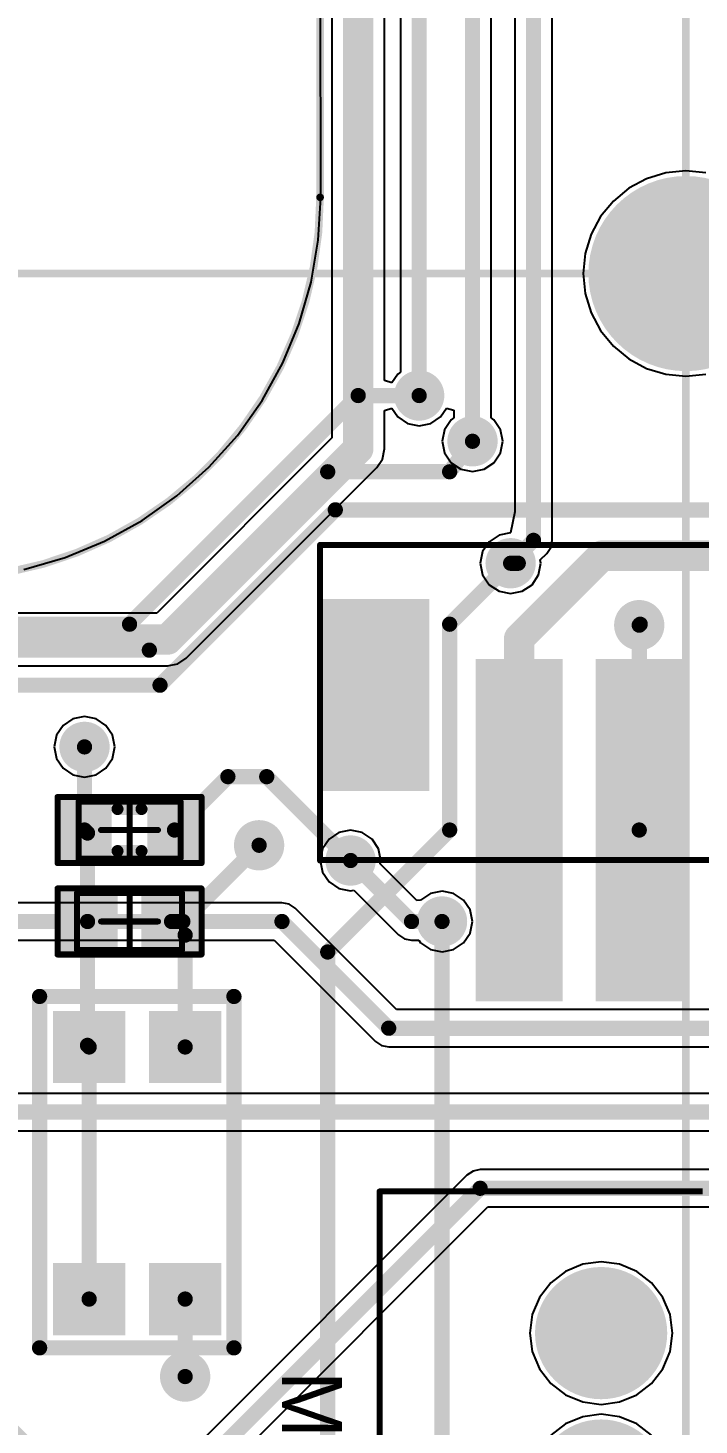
# Model space of a CAD drawing. Extents: x 6.31 to 9.67, y 3.49 to 7.65.
# Drawn here: x 7.048 to 7.488, y 4.392 to 5.308 of the extents above; entities that cross this region are included whole.
import ezdxf

# ---------------------------------------------------------------- set-up
doc = ezdxf.new("R2010")
doc.units = 0
for name, color, linetype in [('BOTTOMLAYER', 5, 'CONTINUOUS'), ('BOTTOMSOLDER', 6, 'CONTINUOUS'), ('MECHANICAL10', 56, 'CONTINUOUS'), ('MECHANICAL13', 56, 'CONTINUOUS'), ('MECHANICAL15', 56, 'CONTINUOUS'), ('MECHANICAL2', 216, 'CONTINUOUS'), ('MULTILAYER', 9, 'CONTINUOUS'), ('TOPLAYER', 1, 'CONTINUOUS'), ('TOPOVERLAY', 2, 'CONTINUOUS'), ('TOPPASTE', 8, 'CONTINUOUS'), ('TOPSOLDER', 216, 'CONTINUOUS')]:
    doc.layers.add(name, color=color, linetype=linetype)

msp = doc.modelspace()

# ---------------------------------------------------------------- linework, layer by layer
at = {"layer": 'BOTTOMLAYER'}
for p, q in [((7.29249, 6.36681), (7.29249, 5.08236)), ((7.36749, 6.29681), (7.36749, 4.99086)), ((7.35196, 5.05236), (7.35196, 6.24681)), ((7.28206, 5.07687), (7.28206, 6.18208)), ((7.2474, 6.1749), (7.2474, 5.03926)), ((7.39196, 4.97208), (7.39196, 6.12244)), ((7.24012, 5.19708), (7.23973, 5.94669)), ((7.45397, 5.20928), (7.44233, 5.20306)), ((7.46659, 5.21311), (7.45397, 5.20928)), ((7.47973, 5.21441), (7.46659, 5.21311)), ((7.49286, 5.21311), (7.47973, 5.21441)), ((7.23855, 5.16905), (7.24012, 5.19708)), ((7.44233, 5.20306), (7.43212, 5.19469)), ((7.43212, 5.19469), (7.42375, 5.18449)), ((7.42375, 5.18449), (7.41753, 5.17285)), ((7.23384, 5.14137), (7.23855, 5.16905)), ((7.41753, 5.17285), (7.4137, 5.16022)), ((7.4137, 5.16022), (7.4124, 5.14708)), ((7.22607, 5.11438), (7.23384, 5.14137)), ((7.4124, 5.14708), (7.4137, 5.13395)), ((7.4137, 5.13395), (7.41753, 5.12132)), ((7.21533, 5.08844), (7.22607, 5.11438)), ((7.41753, 5.12132), (7.42375, 5.10968)), ((7.42375, 5.10968), (7.43212, 5.09948)), ((7.43212, 5.09948), (7.44233, 5.0911)), ((7.20174, 5.06387), (7.21533, 5.08844)), ((7.44233, 5.0911), (7.45397, 5.08488)), ((7.29067, 5.08114), (7.28685, 5.07542)), ((7.29249, 5.08236), (7.29067, 5.08114)), ((7.45397, 5.08488), (7.46659, 5.08105)), ((7.46659, 5.08105), (7.47973, 5.07976)), ((7.47973, 5.07976), (7.49286, 5.08105)), ((7.28685, 5.07542), (7.28206, 5.07687)), ((7.18549, 5.04096), (7.20174, 5.06387)), ((7.31879, 5.05302), (7.32271, 5.05889)), ((7.32271, 5.05889), (7.32749, 5.05744)), ((7.28206, 5.0573), (7.28685, 5.05875)), ((7.28206, 5.03208), (7.28206, 5.0573)), ((7.28685, 5.05875), (7.29067, 5.05302)), ((7.29067, 5.05302), (7.29712, 5.04871)), ((7.31234, 5.04871), (7.31879, 5.05302)), ((7.32567, 5.05114), (7.32136, 5.04469)), ((7.32749, 5.05236), (7.32567, 5.05114)), ((7.32749, 5.05744), (7.32749, 5.05236)), ((7.35379, 5.05114), (7.35196, 5.05236)), ((7.3581, 5.04469), (7.35379, 5.05114)), ((7.16678, 5.02003), (7.18549, 5.04096)), ((7.29712, 5.04871), (7.30473, 5.0472)), ((7.30473, 5.0472), (7.31234, 5.04871)), ((7.32136, 5.04469), (7.31985, 5.03708)), ((7.35961, 5.03708), (7.3581, 5.04469)), ((7.2474, 5.03926), (7.13255, 4.92442)), ((7.28074, 5.02545), (7.28206, 5.03208)), ((7.31985, 5.03708), (7.32136, 5.02947)), ((7.3581, 5.02947), (7.35961, 5.03708)), ((7.27699, 5.01983), (7.28074, 5.02545)), ((7.32136, 5.02947), (7.32567, 5.02302)), ((7.32567, 5.02302), (7.33212, 5.01871)), ((7.34734, 5.01871), (7.35379, 5.02302)), ((7.35379, 5.02302), (7.3581, 5.02947)), ((7.14585, 5.00132), (7.16678, 5.02003)), ((7.15199, 4.89483), (7.27699, 5.01983)), ((7.27699, 5.01983), (7.27699, 5.01983)), ((7.27699, 5.01983), (7.27699, 5.01983)), ((7.33212, 5.01871), (7.33973, 5.0172)), ((7.33973, 5.0172), (7.34734, 5.01871)), ((7.12295, 4.98507), (7.14585, 5.00132)), ((7.36749, 4.99086), (7.36473, 4.97696)), ((7.09837, 4.97149), (7.12295, 4.98507)), ((7.36473, 4.97696), (7.35712, 4.97545)), ((7.07243, 4.96074), (7.09837, 4.97149)), ((7.35067, 4.97114), (7.34636, 4.96469)), ((7.35712, 4.97545), (7.35067, 4.97114)), ((7.38838, 4.96343), (7.39103, 4.9674)), ((7.39103, 4.9674), (7.39196, 4.97208)), ((7.04545, 4.95297), (7.07243, 4.96074)), ((7.34636, 4.96469), (7.34485, 4.95708)), ((7.38418, 4.95923), (7.38838, 4.96343)), ((7.38461, 4.95708), (7.38418, 4.95923)), ((7.34485, 4.95708), (7.34636, 4.94947)), ((7.34636, 4.94947), (7.35067, 4.94302)), ((7.37879, 4.94302), (7.3831, 4.94947)), ((7.3831, 4.94947), (7.38461, 4.95708)), ((7.35067, 4.94302), (7.35712, 4.93871)), ((7.37234, 4.93871), (7.37879, 4.94302)), ((7.35712, 4.93871), (7.36473, 4.9372)), ((7.36473, 4.9372), (7.37234, 4.93871)), ((7.13255, 4.92442), (6.76473, 4.92442)), ((7.14636, 4.89107), (7.15199, 4.89483)), ((7.15199, 4.89483), (7.15199, 4.89483)), ((7.15199, 4.89483), (7.15199, 4.89483)), ((6.77191, 4.88975), (7.13973, 4.88975)), ((7.13973, 4.88975), (7.14636, 4.89107)), ((7.07114, 4.85067), (7.06683, 4.84422)), ((7.07759, 4.85498), (7.07114, 4.85067)), ((7.0852, 4.85649), (7.07759, 4.85498)), ((7.09281, 4.85498), (7.0852, 4.85649)), ((7.09926, 4.85067), (7.09281, 4.85498)), ((7.10357, 4.84422), (7.09926, 4.85067)), ((7.06683, 4.84422), (7.06532, 4.83661)), ((7.10508, 4.83661), (7.10357, 4.84422)), ((7.06532, 4.83661), (7.06683, 4.829)), ((7.10357, 4.829), (7.10508, 4.83661)), ((7.06683, 4.829), (7.07114, 4.82255)), ((7.07114, 4.82255), (7.07759, 4.81824)), ((7.09281, 4.81824), (7.09926, 4.82255)), ((7.09926, 4.82255), (7.10357, 4.829)), ((7.07759, 4.81824), (7.0852, 4.81673)), ((7.0852, 4.81673), (7.09281, 4.81824)), ((7.24567, 4.77614), (7.24136, 4.76969)), ((7.25212, 4.78045), (7.24567, 4.77614)), ((7.25973, 4.78196), (7.25212, 4.78045)), ((7.26734, 4.78045), (7.25973, 4.78196)), ((7.27379, 4.77614), (7.26734, 4.78045)), ((7.2781, 4.76969), (7.27379, 4.77614)), ((7.24136, 4.76969), (7.23985, 4.76208)), ((7.27961, 4.76208), (7.2781, 4.76969)), ((7.23985, 4.76208), (7.24136, 4.75447)), ((7.27918, 4.75993), (7.27961, 4.76208)), ((7.30322, 4.7359), (7.27918, 4.75993)), ((7.24136, 4.75447), (7.24567, 4.74802)), ((7.24567, 4.74802), (7.25212, 4.74371)), ((7.25212, 4.74371), (7.25973, 4.7422)), ((7.25973, 4.7422), (7.26188, 4.74263)), ((7.26188, 4.74263), (7.29108, 4.71343)), ((7.31212, 4.74045), (7.30567, 4.73614)), ((7.31973, 4.74197), (7.31212, 4.74045)), ((7.32734, 4.74045), (7.31973, 4.74197)), ((7.33379, 4.73614), (7.32734, 4.74045)), ((7.21473, 4.73432), (6.83012, 4.73432)), ((7.21941, 4.73339), (7.21473, 4.73432)), ((7.22338, 4.73073), (7.21941, 4.73339)), ((7.2898, 4.66432), (7.22338, 4.73073)), ((7.30567, 4.73614), (7.30322, 4.7359)), ((7.3381, 4.72969), (7.33379, 4.73614)), ((7.33961, 4.72208), (7.3381, 4.72969)), ((7.3381, 4.71447), (7.33961, 4.72208)), ((7.29108, 4.71343), (7.29505, 4.71078)), ((7.29505, 4.71078), (7.29505, 4.71078)), ((7.29505, 4.71078), (7.29505, 4.71078)), ((7.29505, 4.71078), (7.29505, 4.71078)), ((7.29505, 4.71078), (7.29505, 4.71078)), ((7.29505, 4.71078), (7.29505, 4.71078)), ((7.29505, 4.71078), (7.29973, 4.70985)), ((7.33379, 4.70802), (7.3381, 4.71447)), ((6.83012, 4.70985), (7.20966, 4.70985)), ((7.20966, 4.70985), (7.27608, 4.64343)), ((7.29973, 4.70985), (7.30445, 4.70985)), ((7.30445, 4.70985), (7.30567, 4.70802)), ((7.30567, 4.70802), (7.31212, 4.70371)), ((7.31212, 4.70371), (7.31973, 4.7022)), ((7.31973, 4.7022), (7.32734, 4.70371)), ((7.32734, 4.70371), (7.33379, 4.70802)), ((7.94784, 4.66432), (7.2898, 4.66432)), ((7.27608, 4.64343), (7.28005, 4.64078)), ((7.28005, 4.64078), (7.28005, 4.64078)), ((7.28005, 4.64078), (7.28005, 4.64078)), ((7.28005, 4.64078), (7.28005, 4.64078)), ((7.28005, 4.64078), (7.28005, 4.64078)), ((7.28005, 4.64078), (7.28005, 4.64078)), ((7.28005, 4.64078), (7.28473, 4.63985)), ((7.28473, 4.63985), (8.10009, 4.63985)), ((7.75945, 4.60932), (7.0348, 4.60932)), ((7.02973, 4.58485), (7.75945, 4.58485)), ((7.33608, 4.55573), (7.09466, 4.31432)), ((7.34005, 4.55839), (7.33608, 4.55573)), ((7.34473, 4.55932), (7.34005, 4.55839)), ((7.57945, 4.55932), (7.34473, 4.55932)), ((7.10838, 4.29343), (7.3498, 4.53485)), ((7.3498, 4.53485), (7.57945, 4.53485)), ((7.40071, 4.49259), (7.39103, 4.48515)), ((7.41199, 4.49726), (7.40071, 4.49259)), ((7.4241, 4.49885), (7.41199, 4.49726)), ((7.4362, 4.49726), (7.4241, 4.49885)), ((7.44748, 4.49259), (7.4362, 4.49726)), ((7.45717, 4.48515), (7.44748, 4.49259)), ((7.39103, 4.48515), (7.38359, 4.47547)), ((7.4646, 4.47547), (7.45717, 4.48515)), ((7.38359, 4.47547), (7.37892, 4.46419)), ((7.46928, 4.46419), (7.4646, 4.47547)), ((7.37892, 4.46419), (7.37733, 4.45208)), ((7.47087, 4.45208), (7.46928, 4.46419)), ((7.37733, 4.45208), (7.37892, 4.43998)), ((7.46928, 4.43998), (7.47087, 4.45208)), ((7.37892, 4.43998), (7.38359, 4.4287)), ((7.4646, 4.4287), (7.46928, 4.43998)), ((7.38359, 4.4287), (7.39103, 4.41901)), ((7.45717, 4.41901), (7.4646, 4.4287)), ((7.39103, 4.41901), (7.40071, 4.41158)), ((7.44748, 4.41158), (7.45717, 4.41901)), ((7.40071, 4.41158), (7.41199, 4.40691)), ((7.4362, 4.40691), (7.44748, 4.41158)), ((7.41199, 4.40691), (7.4241, 4.40531)), ((7.4241, 4.40531), (7.4362, 4.40691)), ((7.40071, 4.39259), (7.39103, 4.38515)), ((7.41199, 4.39726), (7.40071, 4.39259)), ((7.4241, 4.39885), (7.41199, 4.39726)), ((7.4362, 4.39726), (7.4241, 4.39885)), ((7.44748, 4.39259), (7.4362, 4.39726)), ((7.45717, 4.38515), (7.44748, 4.39259))]:
    msp.add_line(p, q, dxfattribs=at)
for points, const_width in [([(7.30473, 5.06708), (7.30473, 6.38208)], 0.01), ([(7.37973, 4.97208), (7.37973, 6.31208)], 0.01), ([(7.33973, 5.03708), (7.33973, 6.26208)], 0.01), ([(7.26473, 5.03208), (7.26473, 6.18208)], 0.02), ([(7.13973, 4.90708), (7.26473, 5.03208)], 0.02), ([(7.36473, 4.95708), (7.37973, 4.97208)], 0.01), ([(7.36473, 4.95708), (7.36973, 4.95708)], 0.01), ([(6.76473, 4.90708), (7.13973, 4.90708)], 0.02), ([(7.25973, 4.76208), (7.29973, 4.72208)], 0.01), ([(6.78973, 4.72208), (7.21473, 4.72208)], 0.01), ([(7.21473, 4.72208), (7.28473, 4.65208)], 0.01), ([(7.29973, 4.72208), (7.31973, 4.72208)], 0.01), ([(7.28473, 4.65208), (8.12973, 4.65208)], 0.01), ([(7.02973, 4.59708), (7.77473, 4.59708)], 0.01), ([(7.09973, 4.30208), (7.34473, 4.54708)], 0.01), ([(7.34473, 4.54708), (7.59473, 4.54708)], 0.01)]:
    msp.add_lwpolyline(points, dxfattribs=dict(at, const_width=const_width))
for points, const_width in [([(7.44973, 5.14708, 1), (7.50973, 5.14708, 1)], 0.06), ([(7.29848, 5.06708, 1), (7.31098, 5.06708, 1)], 0.0125), ([(7.30223, 5.06708, 1), (7.30723, 5.06708, 1)], 0.005), ([(7.25973, 5.03208, 1), (7.26973, 5.03208, 1)], 0.01), ([(7.25973, 5.03208, 1), (7.26973, 5.03208, 1)], 0.01), ([(7.33348, 5.03708, 1), (7.34598, 5.03708, 1)], 0.0125), ([(7.33723, 5.03708, 1), (7.34223, 5.03708, 1)], 0.005), ([(7.37723, 4.97208, 1), (7.38223, 4.97208, 1)], 0.005), ([(7.37723, 4.97208, 1), (7.38223, 4.97208, 1)], 0.005), ([(7.35848, 4.95708, 1), (7.37098, 4.95708, 1)], 0.0125), ([(7.36223, 4.95708, 1), (7.36723, 4.95708, 1)], 0.005), ([(7.36223, 4.95708, 1), (7.36723, 4.95708, 1)], 0.005), ([(7.36723, 4.95708, 1), (7.37223, 4.95708, 1)], 0.005), ([(7.44285, 4.91645, 1), (7.45535, 4.91645, 1)], 0.0125), ([(7.13473, 4.90708, 1), (7.14473, 4.90708, 1)], 0.01), ([(7.13473, 4.90708, 1), (7.14473, 4.90708, 1)], 0.01), ([(7.07895, 4.83661, 1), (7.09145, 4.83661, 1)], 0.0125), ([(7.19348, 4.77208, 1), (7.20598, 4.77208, 1)], 0.0125), ([(7.25348, 4.76208, 1), (7.26598, 4.76208, 1)], 0.0125), ([(7.25723, 4.76208, 1), (7.26223, 4.76208, 1)], 0.005), ([(7.31348, 4.72208, 1), (7.32598, 4.72208, 1)], 0.0125), ([(7.21223, 4.72208, 1), (7.21723, 4.72208, 1)], 0.005), ([(7.21223, 4.72208, 1), (7.21723, 4.72208, 1)], 0.005), ([(7.29723, 4.72208, 1), (7.30223, 4.72208, 1)], 0.005), ([(7.29723, 4.72208, 1), (7.30223, 4.72208, 1)], 0.005), ([(7.31723, 4.72208, 1), (7.32223, 4.72208, 1)], 0.005), ([(7.28223, 4.65208, 1), (7.28723, 4.65208, 1)], 0.005), ([(7.28223, 4.65208, 1), (7.28723, 4.65208, 1)], 0.005), ([(7.34223, 4.54708, 1), (7.34723, 4.54708, 1)], 0.005), ([(7.34223, 4.54708, 1), (7.34723, 4.54708, 1)], 0.005), ([(7.40441, 4.45208, 1), (7.44378, 4.45208, 1)], 0.03937), ([(7.14497, 4.42358, 1), (7.15747, 4.42358, 1)], 0.0125)]:
    msp.add_lwpolyline(points, format="xyb", close=True, dxfattribs=dict(at, const_width=const_width))
at = {"layer": 'BOTTOMSOLDER'}
for points, const_width in [([(7.44773, 5.14708, 1), (7.51173, 5.14708, 1)], 0.064), ([(7.29648, 5.06708, 1), (7.31298, 5.06708, 1)], 0.0165), ([(7.33148, 5.03708, 1), (7.34798, 5.03708, 1)], 0.0165), ([(7.35648, 4.95708, 1), (7.37298, 4.95708, 1)], 0.0165), ([(7.44085, 4.91645, 1), (7.45735, 4.91645, 1)], 0.0165), ([(7.07695, 4.83661, 1), (7.09345, 4.83661, 1)], 0.0165), ([(7.19148, 4.77208, 1), (7.20798, 4.77208, 1)], 0.0165), ([(7.25148, 4.76208, 1), (7.26798, 4.76208, 1)], 0.0165), ([(7.31148, 4.72208, 1), (7.32798, 4.72208, 1)], 0.0165), ([(7.40241, 4.45208, 1), (7.44578, 4.45208, 1)], 0.04337), ([(7.14297, 4.42358, 1), (7.15947, 4.42358, 1)], 0.0165), ([(7.40241, 4.35208, 1), (7.44578, 4.35208, 1)], 0.04337)]:
    msp.add_lwpolyline(points, format="xyb", close=True, dxfattribs=dict(at, const_width=const_width))
at = {"layer": 'MECHANICAL10', "const_width": 0.005}
for points in [[(7.47973, 3.49708), (7.47973, 7.64708)], [(6.31144, 5.14708), (9.66801, 5.14708)]]:
    msp.add_lwpolyline(points, dxfattribs=at)
at = {"layer": 'MECHANICAL13', "const_width": 0.00394}
for points in [[(7.08126, 4.76338), (7.08126, 4.80078)], [(7.08126, 4.80078), (7.14819, 4.80078)], [(7.14819, 4.76338), (7.14819, 4.80078)], [(7.08126, 4.76338), (7.14819, 4.76338)], [(7.08028, 4.70338), (7.08028, 4.74078)], [(7.08028, 4.74078), (7.14918, 4.74078)], [(7.14918, 4.70338), (7.14918, 4.74078)], [(7.08028, 4.70338), (7.14918, 4.70338)]]:
    msp.add_lwpolyline(points, dxfattribs=at)
at = {"layer": 'MECHANICAL13', "const_width": 0.00197}
for points in [[(7.08028, 4.80078, 1), (7.08225, 4.80078, 1)], [(7.08028, 4.80078, 1), (7.08225, 4.80078, 1)], [(7.14721, 4.80078, 1), (7.14918, 4.80078, 1)], [(7.14721, 4.80078, 1), (7.14918, 4.80078, 1)], [(7.08028, 4.76338, 1), (7.08225, 4.76338, 1)], [(7.08028, 4.76338, 1), (7.08225, 4.76338, 1)], [(7.14721, 4.76338, 1), (7.14918, 4.76338, 1)], [(7.14721, 4.76338, 1), (7.14918, 4.76338, 1)], [(7.0793, 4.74078, 1), (7.08126, 4.74078, 1)], [(7.0793, 4.74078, 1), (7.08126, 4.74078, 1)], [(7.14819, 4.74078, 1), (7.15016, 4.74078, 1)], [(7.14819, 4.74078, 1), (7.15016, 4.74078, 1)], [(7.0793, 4.70338, 1), (7.08126, 4.70338, 1)], [(7.0793, 4.70338, 1), (7.08126, 4.70338, 1)], [(7.14819, 4.70338, 1), (7.15016, 4.70338, 1)], [(7.14819, 4.70338, 1), (7.15016, 4.70338, 1)]]:
    msp.add_lwpolyline(points, format="xyb", close=True, dxfattribs=at)
at = {"layer": 'MECHANICAL15', "const_width": 0.00394}
for points in [[(7.06748, 4.76043), (7.06748, 4.80374)], [(7.06748, 4.80374), (7.16197, 4.80374)], [(7.11473, 4.76338), (7.11473, 4.80078)], [(7.16197, 4.76043), (7.16197, 4.80374)], [(7.09603, 4.78208), (7.13343, 4.78208)], [(7.06748, 4.76043), (7.16197, 4.76043)], [(7.06748, 4.70043), (7.06748, 4.74374)], [(7.06748, 4.74374), (7.16197, 4.74374)], [(7.11473, 4.70338), (7.11473, 4.74078)], [(7.16197, 4.70043), (7.16197, 4.74374)], [(7.09603, 4.72208), (7.13343, 4.72208)], [(7.06748, 4.70043), (7.16197, 4.70043)]]:
    msp.add_lwpolyline(points, dxfattribs=at)
at = {"layer": 'MECHANICAL15', "const_width": 0.00197}
for points in [[(7.0665, 4.80374, 1), (7.06847, 4.80374, 1)], [(7.0665, 4.80374, 1), (7.06847, 4.80374, 1)], [(7.11374, 4.80078, 1), (7.11571, 4.80078, 1)], [(7.16099, 4.80374, 1), (7.16296, 4.80374, 1)], [(7.16099, 4.80374, 1), (7.16296, 4.80374, 1)], [(7.09504, 4.78208, 1), (7.09701, 4.78208, 1)], [(7.13245, 4.78208, 1), (7.13441, 4.78208, 1)], [(7.0665, 4.76043, 1), (7.06847, 4.76043, 1)], [(7.0665, 4.76043, 1), (7.06847, 4.76043, 1)], [(7.11374, 4.76338, 1), (7.11571, 4.76338, 1)], [(7.16099, 4.76043, 1), (7.16296, 4.76043, 1)], [(7.16099, 4.76043, 1), (7.16296, 4.76043, 1)], [(7.0665, 4.74374, 1), (7.06847, 4.74374, 1)], [(7.0665, 4.74374, 1), (7.06847, 4.74374, 1)], [(7.11374, 4.74078, 1), (7.11571, 4.74078, 1)], [(7.16099, 4.74374, 1), (7.16296, 4.74374, 1)], [(7.16099, 4.74374, 1), (7.16296, 4.74374, 1)], [(7.09504, 4.72208, 1), (7.09701, 4.72208, 1)], [(7.13245, 4.72208, 1), (7.13441, 4.72208, 1)], [(7.0665, 4.70043, 1), (7.06847, 4.70043, 1)], [(7.0665, 4.70043, 1), (7.06847, 4.70043, 1)], [(7.11374, 4.70338, 1), (7.11571, 4.70338, 1)], [(7.16099, 4.70043, 1), (7.16296, 4.70043, 1)], [(7.16099, 4.70043, 1), (7.16296, 4.70043, 1)]]:
    msp.add_lwpolyline(points, format="xyb", close=True, dxfattribs=at)
at = {"layer": 'MECHANICAL2', "const_width": 0.005}
msp.add_lwpolyline([(7.23973, 5.19708), (7.23973, 5.94708)], dxfattribs=at)
msp.add_lwpolyline([(7.23973, 5.19708, -0.414214), (6.98973, 4.94708)], format="xyb", dxfattribs=at)
at = {"layer": 'MECHANICAL2', "const_width": 0.0025}
msp.add_lwpolyline([(7.23848, 5.19708, 1), (7.24098, 5.19708, 1)], format="xyb", close=True, dxfattribs=at)
msp.add_lwpolyline([(7.23848, 5.19708, 1), (7.24098, 5.19708, 1)], format="xyb", close=True, dxfattribs=at)
at = {"layer": 'MULTILAYER'}
for points, const_width in [([(7.44973, 5.14708, 1), (7.50973, 5.14708, 1)], 0.06), ([(7.29848, 5.06708, 1), (7.31098, 5.06708, 1)], 0.0125), ([(7.33348, 5.03708, 1), (7.34598, 5.03708, 1)], 0.0125), ([(7.35848, 4.95708, 1), (7.37098, 4.95708, 1)], 0.0125), ([(7.44285, 4.91645, 1), (7.45535, 4.91645, 1)], 0.0125), ([(7.07895, 4.83661, 1), (7.09145, 4.83661, 1)], 0.0125), ([(7.19348, 4.77208, 1), (7.20598, 4.77208, 1)], 0.0125), ([(7.25348, 4.76208, 1), (7.26598, 4.76208, 1)], 0.0125), ([(7.31348, 4.72208, 1), (7.32598, 4.72208, 1)], 0.0125), ([(7.40441, 4.45208, 1), (7.44378, 4.45208, 1)], 0.03937), ([(7.14497, 4.42358, 1), (7.15747, 4.42358, 1)], 0.0125)]:
    msp.add_lwpolyline(points, format="xyb", close=True, dxfattribs=dict(at, const_width=const_width))
at = {"layer": 'TOPLAYER'}
for points, const_width in [([(7.44973, 5.14708, 1), (7.50973, 5.14708, 1)], 0.06), ([(7.29848, 5.06708, 1), (7.31098, 5.06708, 1)], 0.0125), ([(7.26223, 5.06708, 1), (7.26723, 5.06708, 1)], 0.005), ([(7.26223, 5.06708, 1), (7.26723, 5.06708, 1)], 0.005), ([(7.30223, 5.06708, 1), (7.30723, 5.06708, 1)], 0.005), ([(7.33348, 5.03708, 1), (7.34598, 5.03708, 1)], 0.0125), ([(7.33723, 5.03708, 1), (7.34223, 5.03708, 1)], 0.005), ([(7.24223, 5.01708, 1), (7.24723, 5.01708, 1)], 0.005), ([(7.24223, 5.01708, 1), (7.24723, 5.01708, 1)], 0.005), ([(7.32223, 5.01708, 1), (7.32723, 5.01708, 1)], 0.005), ([(7.32223, 5.01708, 1), (7.32723, 5.01708, 1)], 0.005), ([(7.24723, 4.99208, 1), (7.25223, 4.99208, 1)], 0.005), ([(7.24723, 4.99208, 1), (7.25223, 4.99208, 1)], 0.005), ([(7.35848, 4.95708, 1), (7.37098, 4.95708, 1)], 0.0125), ([(7.41973, 4.96208, 1), (7.42973, 4.96208, 1)], 0.01), ([(7.41973, 4.96208, 1), (7.42973, 4.96208, 1)], 0.01), ([(7.36223, 4.95708, 1), (7.36723, 4.95708, 1)], 0.005), ([(7.36223, 4.95708, 1), (7.36723, 4.95708, 1)], 0.005), ([(7.36723, 4.95708, 1), (7.37223, 4.95708, 1)], 0.005), ([(7.11223, 4.91708, 1), (7.11723, 4.91708, 1)], 0.005), ([(7.11223, 4.91708, 1), (7.11723, 4.91708, 1)], 0.005), ([(7.32223, 4.91708, 1), (7.32723, 4.91708, 1)], 0.005), ([(7.32223, 4.91708, 1), (7.32723, 4.91708, 1)], 0.005), ([(7.44285, 4.91645, 1), (7.45535, 4.91645, 1)], 0.0125), ([(7.4466, 4.91645, 1), (7.4516, 4.91645, 1)], 0.005), ([(7.4466, 4.91645, 1), (7.4516, 4.91645, 1)], 0.005), ([(7.44723, 4.91708, 1), (7.45223, 4.91708, 1)], 0.005), ([(7.36536, 4.90771, 1), (7.37536, 4.90771, 1)], 0.01), ([(7.36536, 4.90771, 1), (7.37536, 4.90771, 1)], 0.01), ([(7.12523, 4.90008, 1), (7.13023, 4.90008, 1)], 0.005), ([(7.12523, 4.90008, 1), (7.13023, 4.90008, 1)], 0.005), ([(7.13223, 4.87708, 1), (7.13723, 4.87708, 1)], 0.005), ([(7.13223, 4.87708, 1), (7.13723, 4.87708, 1)], 0.005), ([(7.07895, 4.83661, 1), (7.09145, 4.83661, 1)], 0.0125), ([(7.0827, 4.83661, 1), (7.0877, 4.83661, 1)], 0.005), ([(7.17676, 4.81708, 1), (7.18176, 4.81708, 1)], 0.005), ([(7.17676, 4.81708, 1), (7.18176, 4.81708, 1)], 0.005), ([(7.20223, 4.81708, 1), (7.20723, 4.81708, 1)], 0.005), ([(7.20223, 4.81708, 1), (7.20723, 4.81708, 1)], 0.005), ([(7.0827, 4.78208, 1), (7.0877, 4.78208, 1)], 0.005), ([(7.0827, 4.78208, 1), (7.0877, 4.78208, 1)], 0.005), ([(7.08467, 4.78011, 1), (7.08967, 4.78011, 1)], 0.005), ([(7.08467, 4.78011, 1), (7.08967, 4.78011, 1)], 0.005), ([(7.14176, 4.78208, 1), (7.14676, 4.78208, 1)], 0.005), ([(7.19348, 4.77208, 1), (7.20598, 4.77208, 1)], 0.0125), ([(7.32223, 4.78208, 1), (7.32723, 4.78208, 1)], 0.005), ([(7.32223, 4.78208, 1), (7.32723, 4.78208, 1)], 0.005), ([(7.36536, 4.78208, 1), (7.37536, 4.78208, 1)], 0.01), ([(7.4466, 4.78208, 1), (7.4516, 4.78208, 1)], 0.005), ([(7.19723, 4.77208, 1), (7.20223, 4.77208, 1)], 0.005), ([(7.25348, 4.76208, 1), (7.26598, 4.76208, 1)], 0.0125), ([(7.25723, 4.76208, 1), (7.26223, 4.76208, 1)], 0.005), ([(7.31348, 4.72208, 1), (7.32598, 4.72208, 1)], 0.0125), ([(7.08467, 4.72208, 1), (7.08967, 4.72208, 1)], 0.005), ([(7.08467, 4.72208, 1), (7.08967, 4.72208, 1)], 0.005), ([(7.08467, 4.72208, 1), (7.08967, 4.72208, 1)], 0.005), ([(7.13979, 4.72208, 1), (7.14479, 4.72208, 1)], 0.005), ([(7.13979, 4.72208, 1), (7.14479, 4.72208, 1)], 0.005), ([(7.14723, 4.72208, 1), (7.15223, 4.72208, 1)], 0.005), ([(7.14723, 4.72208, 1), (7.15223, 4.72208, 1)], 0.005), ([(7.31723, 4.72208, 1), (7.32223, 4.72208, 1)], 0.005), ([(7.14872, 4.71315, 1), (7.15372, 4.71315, 1)], 0.005), ([(7.14872, 4.71315, 1), (7.15372, 4.71315, 1)], 0.005), ([(7.24223, 4.70208, 1), (7.24723, 4.70208, 1)], 0.005), ([(7.24223, 4.70208, 1), (7.24723, 4.70208, 1)], 0.005), ([(7.08467, 4.64082, 1), (7.08967, 4.64082, 1)], 0.005), ([(7.08573, 4.63976, 1), (7.09073, 4.63976, 1)], 0.005), ([(7.14872, 4.63976, 1), (7.15372, 4.63976, 1)], 0.005), ([(7.40441, 4.45208, 1), (7.44378, 4.45208, 1)], 0.03937), ([(7.08573, 4.47441, 1), (7.09073, 4.47441, 1)], 0.005), ([(7.14872, 4.47441, 1), (7.15372, 4.47441, 1)], 0.005), ([(7.14497, 4.42358, 1), (7.15747, 4.42358, 1)], 0.0125), ([(7.14872, 4.42358, 1), (7.15372, 4.42358, 1)], 0.005)]:
    msp.add_lwpolyline(points, format="xyb", close=True, dxfattribs=dict(at, const_width=const_width))
for points, const_width in [([(7.11473, 4.91708), (7.26473, 5.06708)], 0.01), ([(7.26473, 5.06708), (7.30473, 5.06708)], 0.01), ([(7.32473, 5.01708), (7.33973, 5.03708)], 0.01), ([(7.12773, 4.90008), (7.24473, 5.01708)], 0.01), ([(7.24473, 5.01708), (7.32473, 5.01708)], 0.01), ([(7.13473, 4.87708), (7.24973, 4.99208)], 0.01), ([(7.24973, 4.99208), (7.63473, 4.99208)], 0.01), ([(7.37036, 4.90771), (7.42473, 4.96208)], 0.02), ([(7.42473, 4.96208), (7.66973, 4.96208)], 0.02), ([(7.32473, 4.91708), (7.36473, 4.95708)], 0.01), ([(7.36473, 4.95708), (7.36973, 4.95708)], 0.01), ([(6.58973, 4.91708), (7.11473, 4.91708)], 0.01), ([(7.32473, 4.78208), (7.32473, 4.91708)], 0.01), ([(7.4491, 4.91645), (7.44973, 4.91708)], 0.01), ([(7.4491, 4.78208), (7.4491, 4.91645)], 0.01), ([(7.37036, 4.78208), (7.37036, 4.90771)], 0.02), ([(6.69473, 4.90008), (7.12773, 4.90008)], 0.01), ([(6.69973, 4.87708), (7.13473, 4.87708)], 0.01), ([(7.0852, 4.78208), (7.0852, 4.83661)], 0.01), ([(7.14426, 4.78208), (7.17926, 4.81708)], 0.01), ([(7.17926, 4.81708), (7.20473, 4.81708)], 0.01), ([(7.20473, 4.81708), (7.25973, 4.76208)], 0.01), ([(7.0852, 4.78208), (7.08717, 4.78011)], 0.01), ([(7.08717, 4.72208), (7.08717, 4.78011)], 0.01), ([(7.24473, 4.70208), (7.32473, 4.78208)], 0.01), ([(7.14973, 4.72208), (7.19973, 4.77208)], 0.01), ([(7.03973, 4.72208), (7.08717, 4.72208)], 0.01), ([(7.08717, 4.64082), (7.08717, 4.72208)], 0.01), ([(7.14229, 4.72208), (7.14973, 4.72208)], 0.01), ([(7.14229, 4.72208), (7.15123, 4.71315)], 0.01), ([(7.31973, 4.24708), (7.31973, 4.72208)], 0.01), ([(7.15123, 4.63976), (7.15123, 4.71315)], 0.01), ([(7.24473, 4.22708), (7.24473, 4.70208)], 0.01), ([(7.08823, 4.47441), (7.08823, 4.63976)], 0.01), ([(6.78973, 4.62208), (7.38973, 4.02208)], 0.03), ([(7.15123, 4.42358), (7.15123, 4.47441)], 0.01)]:
    msp.add_lwpolyline(points, dxfattribs=dict(at, const_width=const_width))
for points in [[(7.24437, 4.81161), (7.30737, 4.81161), (7.24437, 4.92972), (7.30737, 4.92972)], [(7.34575, 4.67382), (7.39497, 4.67382), (7.34575, 4.89035), (7.39497, 4.89035)], [(7.42449, 4.67382), (7.47371, 4.67382), (7.42449, 4.89035), (7.47371, 4.89035)], [(7.07142, 4.7998), (7.07142, 4.76437), (7.09898, 4.7998), (7.09898, 4.76437)], [(7.13048, 4.7998), (7.13048, 4.76437), (7.15804, 4.7998), (7.15804, 4.76437)], [(7.07142, 4.7398), (7.07142, 4.70437), (7.10292, 4.7398), (7.10292, 4.70437)], [(7.12654, 4.7398), (7.12654, 4.70437), (7.15804, 4.7398), (7.15804, 4.70437)], [(7.10792, 4.62008), (7.10792, 4.65945), (7.06855, 4.62008), (7.06855, 4.65945)], [(7.17091, 4.62008), (7.17091, 4.65945), (7.13154, 4.62008), (7.13154, 4.65945)], [(7.10792, 4.45472), (7.10792, 4.49409), (7.06855, 4.45472), (7.06855, 4.49409)], [(7.17091, 4.45472), (7.17091, 4.49409), (7.13154, 4.45472), (7.13154, 4.49409)]]:
    msp.add_solid(points, dxfattribs=at)
at = {"layer": 'TOPOVERLAY'}
for points, const_width in [([(7.23973, 4.76208), (7.23973, 4.96909)], 0.00394), ([(7.23973, 4.96909), (7.57973, 4.96909)], 0.00394), ([(7.10685, 4.79586), (7.1226, 4.79586)], 0.00787), ([(7.10685, 4.7683), (7.1226, 4.7683)], 0.00787), ([(7.23973, 4.7624), (7.57973, 4.7624)], 0.00394), ([(7.05572, 4.44241), (7.05572, 4.67291)], 0.01), ([(7.05572, 4.67291), (7.18323, 4.67291)], 0.01), ([(7.18323, 4.44241), (7.18323, 4.67291)], 0.01), ([(7.27882, 4.545), (7.49063, 4.545)], 0.00394), ([(7.27882, 4.15917), (7.27882, 4.545)], 0.00394), ([(7.05572, 4.44241), (7.18323, 4.44241)], 0.01)]:
    msp.add_lwpolyline(points, dxfattribs=dict(at, const_width=const_width))
for points, const_width in [([(7.23874, 4.96909, 1), (7.24071, 4.96909, 1)], 0.00197), ([(7.23874, 4.96909, 1), (7.24071, 4.96909, 1)], 0.00197), ([(7.10489, 4.79586, 1), (7.10882, 4.79586, 1)], 0.00394), ([(7.12063, 4.79586, 1), (7.12457, 4.79586, 1)], 0.00394), ([(7.10489, 4.7683, 1), (7.10882, 4.7683, 1)], 0.00394), ([(7.12063, 4.7683, 1), (7.12457, 4.7683, 1)], 0.00394), ([(7.23874, 4.7624, 1), (7.24071, 4.7624, 1)], 0.00197), ([(7.23874, 4.76208, 1), (7.24071, 4.76208, 1)], 0.00197), ([(7.05323, 4.67291, 1), (7.05823, 4.67291, 1)], 0.005), ([(7.05323, 4.67291, 1), (7.05823, 4.67291, 1)], 0.005), ([(7.18072, 4.67291, 1), (7.18572, 4.67291, 1)], 0.005), ([(7.18072, 4.67291, 1), (7.18572, 4.67291, 1)], 0.005), ([(7.27784, 4.545, 1), (7.27981, 4.545, 1)], 0.00197), ([(7.27784, 4.545, 1), (7.27981, 4.545, 1)], 0.00197), ([(7.05323, 4.44241, 1), (7.05823, 4.44241, 1)], 0.005), ([(7.05323, 4.44241, 1), (7.05823, 4.44241, 1)], 0.005), ([(7.18072, 4.44241, 1), (7.18572, 4.44241, 1)], 0.005), ([(7.18072, 4.44241, 1), (7.18572, 4.44241, 1)], 0.005)]:
    msp.add_lwpolyline(points, format="xyb", close=True, dxfattribs=dict(at, const_width=const_width))
at = {"layer": 'TOPPASTE'}
for points in [[(7.24437, 4.81161), (7.30737, 4.81161), (7.24437, 4.92972), (7.30737, 4.92972)], [(7.34575, 4.67382), (7.39497, 4.67382), (7.34575, 4.89035), (7.39497, 4.89035)], [(7.42449, 4.67382), (7.47371, 4.67382), (7.42449, 4.89035), (7.47371, 4.89035)], [(7.07142, 4.7998), (7.07142, 4.76437), (7.09898, 4.7998), (7.09898, 4.76437)], [(7.13048, 4.7998), (7.13048, 4.76437), (7.15804, 4.7998), (7.15804, 4.76437)], [(7.07142, 4.7398), (7.07142, 4.70437), (7.10292, 4.7398), (7.10292, 4.70437)], [(7.12654, 4.7398), (7.12654, 4.70437), (7.15804, 4.7398), (7.15804, 4.70437)], [(7.10792, 4.62008), (7.10792, 4.65945), (7.06855, 4.62008), (7.06855, 4.65945)], [(7.17091, 4.62008), (7.17091, 4.65945), (7.13154, 4.62008), (7.13154, 4.65945)], [(7.10792, 4.45472), (7.10792, 4.49409), (7.06855, 4.45472), (7.06855, 4.49409)], [(7.17091, 4.45472), (7.17091, 4.49409), (7.13154, 4.45472), (7.13154, 4.49409)]]:
    msp.add_solid(points, dxfattribs=at)
at = {"layer": 'TOPSOLDER'}
for points, const_width in [([(7.44773, 5.14708, 1), (7.51173, 5.14708, 1)], 0.064), ([(7.29648, 5.06708, 1), (7.31298, 5.06708, 1)], 0.0165), ([(7.33148, 5.03708, 1), (7.34798, 5.03708, 1)], 0.0165), ([(7.35648, 4.95708, 1), (7.37298, 4.95708, 1)], 0.0165), ([(7.44085, 4.91645, 1), (7.45735, 4.91645, 1)], 0.0165), ([(7.07695, 4.83661, 1), (7.09345, 4.83661, 1)], 0.0165), ([(7.19148, 4.77208, 1), (7.20798, 4.77208, 1)], 0.0165), ([(7.25148, 4.76208, 1), (7.26798, 4.76208, 1)], 0.0165), ([(7.31148, 4.72208, 1), (7.32798, 4.72208, 1)], 0.0165), ([(7.40241, 4.45208, 1), (7.44578, 4.45208, 1)], 0.04337), ([(7.14297, 4.42358, 1), (7.15947, 4.42358, 1)], 0.0165), ([(7.40241, 4.35208, 1), (7.44578, 4.35208, 1)], 0.04337)]:
    msp.add_lwpolyline(points, format="xyb", close=True, dxfattribs=dict(at, const_width=const_width))
for points in [[(7.24037, 4.80761), (7.31137, 4.80761), (7.24037, 4.93372), (7.31137, 4.93372)], [(7.34175, 4.66982), (7.39897, 4.66982), (7.34175, 4.89435), (7.39897, 4.89435)], [(7.42049, 4.66982), (7.47771, 4.66982), (7.42049, 4.89435), (7.47771, 4.89435)], [(7.06742, 4.8038), (7.06742, 4.76037), (7.10298, 4.8038), (7.10298, 4.76037)], [(7.12648, 4.8038), (7.12648, 4.76037), (7.16204, 4.8038), (7.16204, 4.76037)], [(7.06742, 4.7438), (7.06742, 4.70037), (7.10692, 4.7438), (7.10692, 4.70037)], [(7.12254, 4.7438), (7.12254, 4.70037), (7.16204, 4.7438), (7.16204, 4.70037)], [(7.11192, 4.61608), (7.11192, 4.66345), (7.06455, 4.61608), (7.06455, 4.66345)], [(7.17491, 4.61608), (7.17491, 4.66345), (7.12754, 4.61608), (7.12754, 4.66345)], [(7.11192, 4.45072), (7.11192, 4.49809), (7.06455, 4.45072), (7.06455, 4.49809)], [(7.17491, 4.45072), (7.17491, 4.49809), (7.12754, 4.45072), (7.12754, 4.49809)]]:
    msp.add_solid(points, dxfattribs=at)

# ---------------------------------------------------------------- texts
at = {"layer": 'TOPOVERLAY'}
msp.add_text('MODE', height=0.03937, rotation=270, dxfattribs=at).set_placement((7.21473, 4.42708))

doc.saveas('drawing.dxf')
